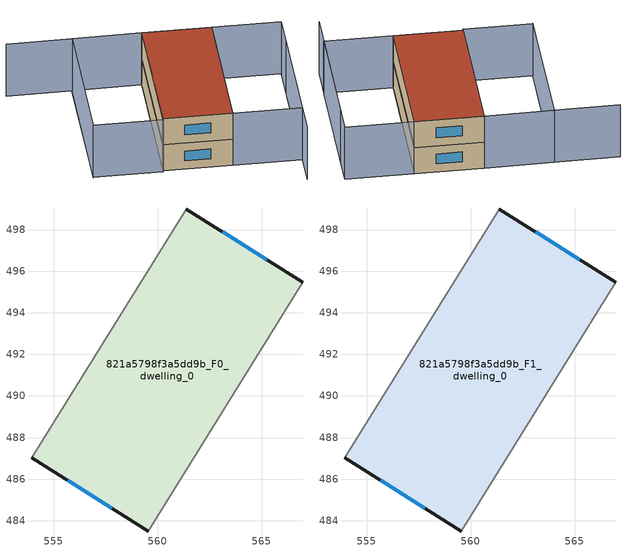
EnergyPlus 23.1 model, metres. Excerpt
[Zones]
821a5798f3a5dd9b_F0_dwelling_0
 floor ground (EU_floor_Construction): 566.98,495.46 559.55,483.51 553.94,487.04 561.38,498.99 z0
 wall outside (EU_wall_Construction): 566.98,495.46 561.38,498.99 / 553.94,487.04 559.55,483.51 z0:3
 wall adiabatic (EU_wall_Construction): 561.38,498.99 553.94,487.04 / 559.55,483.51 566.98,495.46 z0:3
 window (EU_Window_Construction): 565.24,496.56 563.12,497.89 / 555.68,485.94 557.8,484.61 z0.93:2.07
821a5798f3a5dd9b_F1_dwelling_0
 floor to 821a5798f3a5dd9b_F0_dwelling_0 (EU_floor_Construction): 566.98,495.46 559.54,483.51 553.94,487.04 561.38,498.99 z3
 wall outside (EU_wall_Construction): 566.98,495.46 561.38,498.99 / 553.94,487.04 559.55,483.51 z3:6
 wall adiabatic (EU_wall_Construction): 561.38,498.99 553.94,487.04 / 559.55,483.51 566.98,495.46 z3:6
 window (EU_Window_Construction): 565.24,496.56 563.12,497.89 / 555.68,485.94 557.8,484.61 z3.93:5.07
 roof outside (EU_roof_Construction): 559.55,483.51 566.98,495.46 561.38,498.99 553.94,487.04 z6
shading: 563.43,477.25 572.57,491.94 / 550.4,505.78 555.73,502.46 / 555.73,502.46 548.21,490.39 / 561.38,499 553.86,486.92 / 553.86,486.92 548.24,490.42 / 548.24,490.42 555.75,502.5 / 555.75,502.5 561.38,499 / 559.53,483.48 566.98,495.46 / 566.98,495.46 572.59,491.97 / 572.59,491.97 565.13,479.99 / 565.13,479.99 559.53,483.48 z0:6
[Building]
EU S2 Campaign: North Axis=0; Terrain=City; Solar Distribution=FullExterior
[Site:Location]
Montreal-Trudeau.Intl.AP: Latitude=45.4667; Longitude=-73.75; Time Zone=-5; Elevation=36
[SizingPeriod:WeatherFileDays]
AnnualSizingPeriod: Begin Month=1; Begin Day of Month=1; End Month=12; End Day of Month=31; Day of Week for Start Day=Monday; Use Weather File Daylight Saving Period=No; Use Weather File Rain and Snow Indicators=No
[MATERIAL]
EU_InternalMass_Material: Roughness=MediumRough; Thickness=0.1; Conductivity=1; Density=1800; Specific Heat=900; Thermal Absorptance=0.9; Solar Absorptance=0.7; Visible Absorptance=0.7
[MATERIAL:NOMASS] Roughness=MediumRough; Thermal Absorptance=0.9; Solar Absorptance=0.7; Visible Absorptance=0.7
Name | Thermal Resistance
EU_wall_NoMass; EU_floor_NoMass | 1.36485
EU_roof_NoMass | 2.55992
[WINDOWMATERIAL:SIMPLEGLAZINGSYSTEM]
EU_Window_SimpleGlazing: UFactor=3.92339; Solar Heat Gain Coefficient=0.8; Visible Transmittance=0.8
[CONSTRUCTION]
EU_wall_Construction: EU_wall_NoMass
EU_roof_Construction: EU_roof_NoMass
EU_floor_Construction: EU_floor_NoMass
EU_Window_Construction: EU_Window_SimpleGlazing
EU_InternalMass_Construction: EU_InternalMass_Material
[ZONE] Type=1; Multiplier=1; Ceiling Height=autocalculate; Volume=279.913; Floor Area=autocalculate; Part of Total Floor Area=Yes
821a5798f3a5dd9b_F0_dwelling_0; 821a5798f3a5dd9b_F1_dwelling_0
[INTERNALMASS] Construction=EU_InternalMass_Construction; Surface Area=93.3045
Name | Zone or ZoneList
821a5798f3a5dd9b_F0_dwelling_0_EU_InternalMass | 821a5798f3a5dd9b_F0_dwelling_0
821a5798f3a5dd9b_F1_dwelling_0_EU_InternalMass | 821a5798f3a5dd9b_F1_dwelling_0
[OTHEREQUIPMENT] Fuel Type=Electricity; Design Level Calculation Method=Watts/Area; Power per Zone Floor Area=1; Fraction Latent=0; Fraction Radiant=0; Fraction Lost=0; Carbon Dioxide Generation Rate=0; EndUse Subcategory=EU_Step8_InternalGains
Name | Zone or ZoneList or Space or SpaceList | Schedule
EU_Step8_InternalGain_821a5798f3a5dd9b_F0_dwelling_0_f000 | 821a5798f3a5dd9b_F0_dwelling_0 | EU_Step8_GainSchedule_821a5798f3a5dd9b_F0_dwelling_0_f000
EU_Step8_InternalGain_821a5798f3a5dd9b_F1_dwelling_0_f000 | 821a5798f3a5dd9b_F1_dwelling_0 | EU_Step8_GainSchedule_821a5798f3a5dd9b_F1_dwelling_0_f000
[ZONEVENTILATION:DESIGNFLOWRATE] Schedule=EU_AlwaysOn; Design Flow Rate Calculation Method=AirChanges/Hour; Air Changes per Hour=0.860309; Ventilation Type=Natural; Fan Pressure Rise=0; Fan Total Efficiency=1; Constant Term Coefficient=1; Temperature Term Coefficient=0; Velocity Term Coefficient=0; Velocity Squared Term Coefficient=0; Minimum Indoor Temperature=-100; Maximum Indoor Temperature=100; Delta Temperature=-100; Minimum Outdoor Temperature=-100; Maximum Outdoor Temperature=100; Maximum Wind Speed=40
Name | Zone or ZoneList or Space or SpaceList
EU_ConstantAir_821a5798f3a5dd9b_F0_dwelling_0 | 821a5798f3a5dd9b_F0_dwelling_0
EU_ConstantAir_821a5798f3a5dd9b_F1_dwelling_0 | 821a5798f3a5dd9b_F1_dwelling_0
[HVACTEMPLATE:THERMOSTAT] Constant Heating Setpoint=20; Constant Cooling Setpoint=50
EU_HeatOnly_821a5798f3a5dd9b_F0_dwelling_0; EU_HeatOnly_821a5798f3a5dd9b_F1_dwelling_0
[HVACTEMPLATE:ZONE:IDEALLOADSAIRSYSTEM] System Availability Schedule=EU_AlwaysOn; Maximum Heating Supply Air Temperature=50; Minimum Cooling Supply Air Temperature=13; Maximum Heating Supply Air Humidity Ratio=0.0156; Minimum Cooling Supply Air Humidity Ratio=0.0077; Heating Limit=NoLimit; Cooling Limit=NoLimit; Heating Availability Schedule=EU_AlwaysOn; Cooling Availability Schedule=EU_CoolingOff; Dehumidification Control Type=ConstantSensibleHeatRatio; Cooling Sensible Heat Ratio=0.7; Dehumidification Setpoint=60; Humidification Control Type=None; Humidification Setpoint=30; Outdoor Air Method=None; Outdoor Air Flow Rate per Person=0.00944; Outdoor Air Flow Rate per Zone Floor Area=0; Outdoor Air Flow Rate per Zone=0; Demand Controlled Ventilation Type=None; Outdoor Air Economizer Type=NoEconomizer; Heat Recovery Type=None; Sensible Heat Recovery Effectiveness=0.7; Latent Heat Recovery Effectiveness=0.65
Name | Template Thermostat
821a5798f3a5dd9b_F0_dwelling_0 | EU_HeatOnly_821a5798f3a5dd9b_F0_dwelling_0
821a5798f3a5dd9b_F1_dwelling_0 | EU_HeatOnly_821a5798f3a5dd9b_F1_dwelling_0
[SIZING:ZONE] Zone Cooling Design Supply Air Temperature Input Method=SupplyAirTemperature; Zone Cooling Design Supply Air Temperature=13; Zone Heating Design Supply Air Temperature Input Method=SupplyAirTemperature; Zone Heating Design Supply Air Temperature=50; Zone Cooling Design Supply Air Humidity Ratio=0.008; Zone Heating Design Supply Air Humidity Ratio=0.008; Cooling Design Air Flow Method=DesignDay; Cooling Design Air Flow Rate=0; Cooling Minimum Air Flow per Zone Floor Area=0.000762; Cooling Minimum Air Flow=0; Cooling Minimum Air Flow Fraction=0.2; Heating Design Air Flow Method=DesignDay; Heating Design Air Flow Rate=0; Heating Maximum Air Flow per Zone Floor Area=0.002032; Heating Maximum Air Flow=0.141576; Heating Maximum Air Flow Fraction=0.3; Account for Dedicated Outdoor Air System=No; Dedicated Outdoor Air System Control Strategy=NeutralSupplyAir; Dedicated Outdoor Air Low Setpoint Temperature for Design=autosize; Dedicated Outdoor Air High Setpoint Temperature for Design=autosize; Zone Load Sizing Method=Sensible Load Only No Latent Load; Zone Latent Cooling Design Supply Air Humidity Ratio Input Method=HumidityRatioDifference; Zone Cooling Design Supply Air Humidity Ratio Difference=0.005; Zone Latent Heating Design Supply Air Humidity Ratio Input Method=HumidityRatioDifference; Zone Humidification Design Supply Air Humidity Ratio Difference=0.005
821a5798f3a5dd9b_F0_dwelling_0; 821a5798f3a5dd9b_F1_dwelling_0
[SCHEDULE:CONSTANT]
Name | Hourly Value
EU_AlwaysOn | 1
EU_CoolingOff | 0
[SCHEDULE:FILE] Column Number=1; Rows to Skip at Top=0; Number of Hours of Data=8760; Column Separator=Comma; Interpolate to Timestep=No; Minutes per Item=60; Adjust Schedule for Daylight Savings=Yes
Name | File
EU_Step8_GainSchedule_821a5798f3a5dd9b_F0_dwelling_0_f000 | ../../schedules/821a5798f3a5dd9b/821a5798f3a5dd9b_F0_dwelling_0_f000_gain.csv
EU_Step8_GainSchedule_821a5798f3a5dd9b_F1_dwelling_0_f000 | ../../schedules/821a5798f3a5dd9b/821a5798f3a5dd9b_F1_dwelling_0_f000_gain.csv
